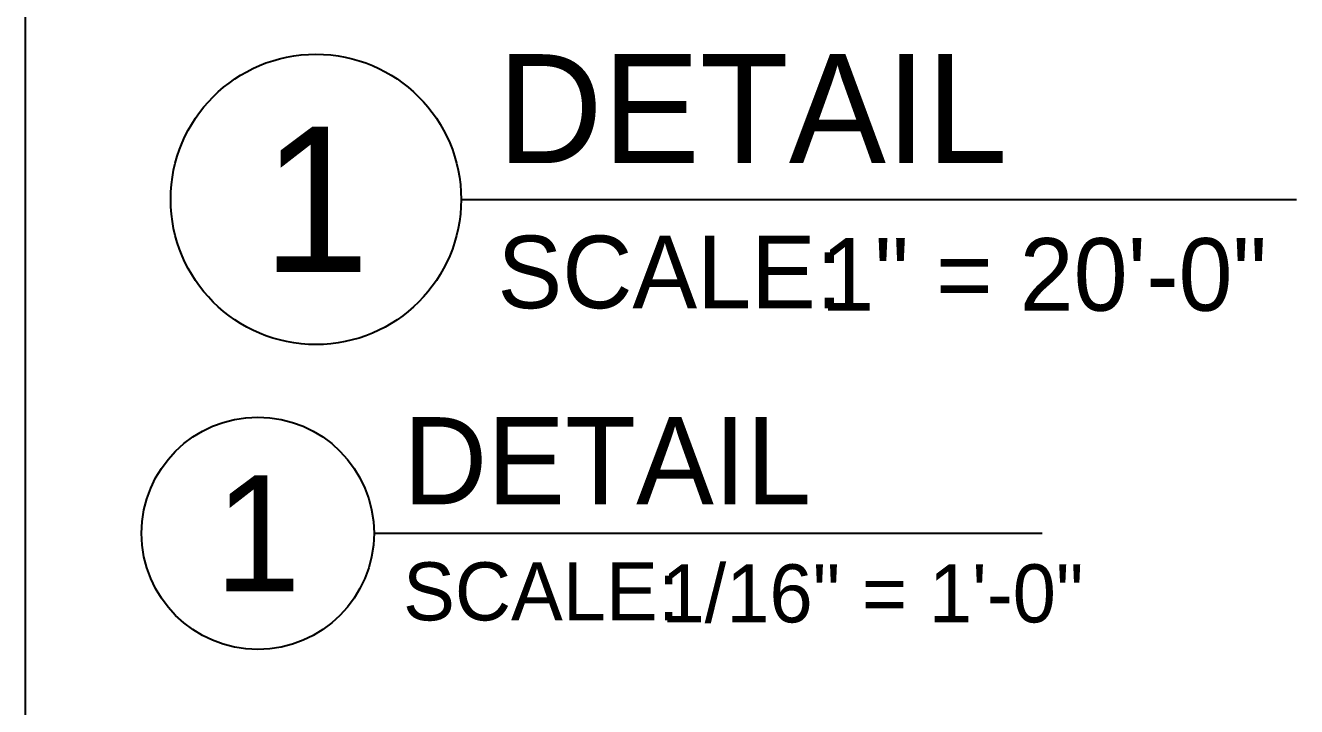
# Model space of a CAD drawing. Header units: inches. Extents: x -415 to 14109, y -1276 to 3235.
# Drawn here: x 427 to 952, y -886 to -604 of the extents above; entities that cross this region are included whole.
import ezdxf
from ezdxf.enums import TextEntityAlignment as Align

# ---------------------------------------------------------------- set-up
doc = ezdxf.new("R2010")
doc.units = ezdxf.units.IN
doc.header["$MEASUREMENT"] = 0
doc.layers.add('L-ANNO-TTLB', color=7, linetype='Continuous')
doc.layers.add('L-TTLB', color=7, linetype='Continuous')
doc.styles.add('TEXT-PAPER 1-8', font='', dxfattribs={"height": 0.125})
doc.styles.get('TEXT-PAPER 1-8').set_extended_font_data('Avenir LT Std 55 Roman')

# ---------------------------------------------------------------- blocks, each defined once
blk = doc.blocks.new('*U65')
blk.add_line((0.75, 0.5), (2.1879, 0.5))
blk.add_circle((0.5, 0.5), 0.25)
at = {"color": 4, "insert": (0.8125, 0.4375), "char_height": 0.125, "width": 0.440063, "attachment_point": 1, "style": 'TEXT-PAPER 1-8'}
blk.add_mtext('SCALE:', dxfattribs=at)
at = {"color": 4, "style": 'TEXT-PAPER 1-8'}
for tag, p, height in [('DETAIL', (0.8125, 0.5625), 0.1875), ('SCALE', (1.3685, 0.3082), 0.125)]:
    blk.add_attdef(tag, p, '', height=height, dxfattribs=at)
blk.add_attdef('#', text='', height=0.25, dxfattribs=at).set_placement((0.5, 0.5), align=Align.MIDDLE_CENTER)

msp = doc.modelspace()

# ---------------------------------------------------------------- linework, layer by layer
at = {"layer": 'L-TTLB'}
msp.add_lwpolyline([(427.01781, -1242.6281), (427.01781, -192.01982)], dxfattribs=at)

# ---------------------------------------------------------------- block references
at = {"layer": 'L-ANNO-TTLB'}
for p, xscale, yscale, zscale, values in [((427.01781, -795.96813), 240, 240, 240, {'DETAIL': 'DETAIL', '#': '1', 'SCALE': '1" = 20\'-0"'}), ((427.01781, -909.96813), 192, 192, 192, {'DETAIL': 'DETAIL', '#': '1', 'SCALE': '1/16" = 1\'-0"'})]:
    msp.add_blockref('*U65', p, dxfattribs=dict(at, xscale=xscale, yscale=yscale, zscale=zscale)).add_auto_attribs(values)

doc.saveas('drawing.dxf')
